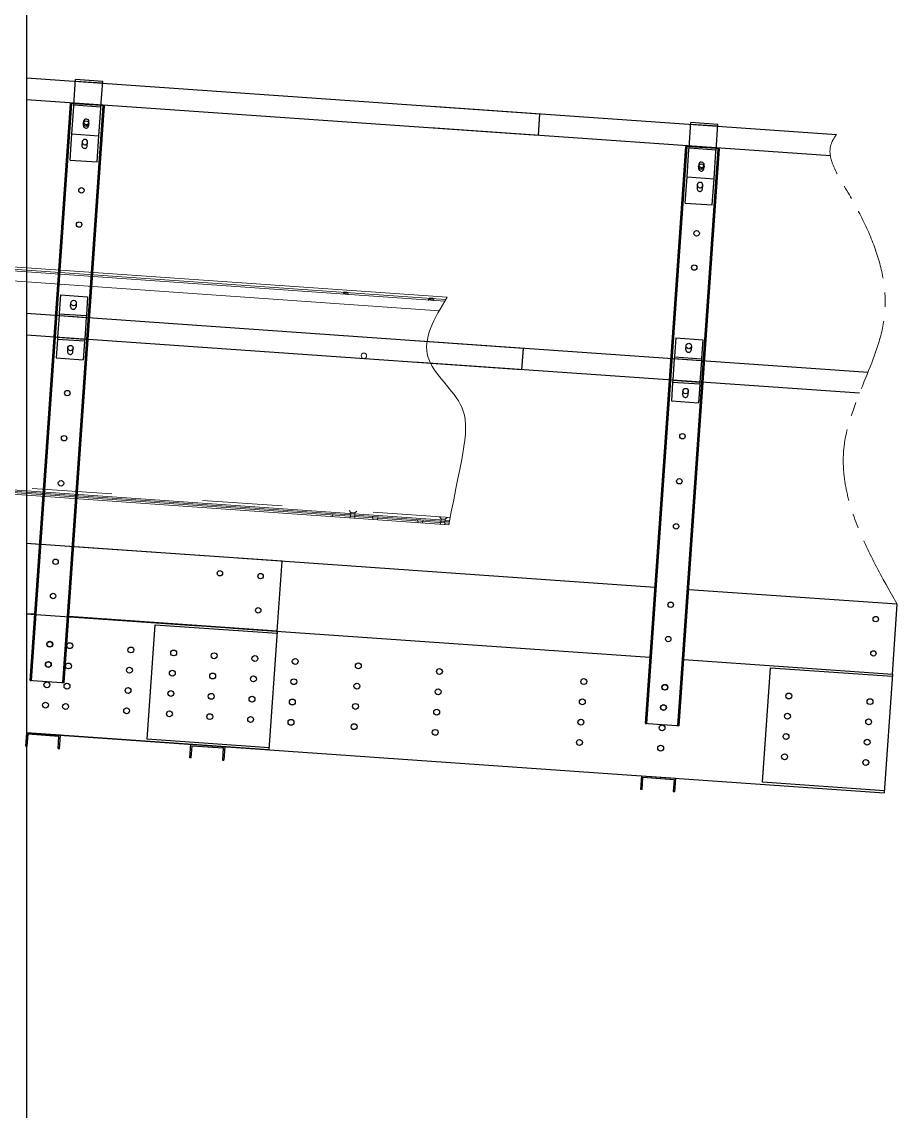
# Model space of a CAD drawing. Header units: millimetres. Extents: x 3220 to 226993, y 817 to 176024.
# Drawn here: x 85807 to 87745, y 162406 to 164817 of the extents above; entities that cross this region are included whole.
import ezdxf
from ezdxf.lldxf.tags import DXFTag

# ---------------------------------------------------------------- set-up
doc = ezdxf.new("R2010")
doc.units = ezdxf.units.MM
doc.linetypes.add('AXES', pattern=[50.8, 31.75, -6.35, 6.35, -6.35])
doc.linetypes.add('DASHED', pattern=[15, 7, -8])
for name, color, linetype in [('117.859_CLIP_PAS', 7, 'Continuous'), ('117.860A_CLIP_TU', 7, 'Continuous'), ('118.010_PASAMANOS', 7, 'Continuous'), ('118.917_NUEVO_PO', 7, 'Continuous')]:
    doc.layers.add(name, color=color, linetype=linetype)
doc.layers.add('Axe', color=1, linetype='AXES', lineweight=9)
for name, color, linetype, lineweight, true_color in [('Sichtbare Kanten(DIN)', 7, 'Continuous', 50, 0x3f3f3f), ('Sichtbare tangentiale Kanten(DIN)', 7, 'Continuous', 50, 0x3f3f3f), ('Verdeckte Kanten(DIN)', 7, 'DASHED', 35, 0x3f3f3f)]:
    doc.layers.add(name, color=color, linetype=linetype, lineweight=lineweight, true_color=true_color)
tags = doc.linetypes.add('HIDDEN2', pattern=[4.7625, 3.175, -1.5875]).pattern_tags.tags
tags[6:7] = [DXFTag(74, 4), DXFTag(75, 0), DXFTag(340, '0'), DXFTag(46, 0.0), DXFTag(50, 0.0), DXFTag(44, 0.0), DXFTag(45, 0.0)]
tags[4:5] = [DXFTag(74, 4), DXFTag(75, 0), DXFTag(340, '0'), DXFTag(46, 0.0), DXFTag(50, 0.0), DXFTag(44, 0.0), DXFTag(45, 0.0)]

# ---------------------------------------------------------------- blocks, each defined once
blk = doc.blocks.new('R')
for p, q in [((-37.5, 0), (37.5, 0)), ((-37.5, -30), (-37.5, 0)), ((37.5, 0), (37.5, -30)), ((-34.5, -30), (-34.5, -3)), ((-34.5, -3), (34.5, -3)), ((34.5, -3), (34.5, -30)), ((-34.5, -30), (-37.5, -30)), ((34.5, -30), (37.5, -30))]:
    blk.add_line(p, q)
blk = doc.blocks.new('CONJUNTO POSTE 118.917 H1280mm')
at = {"layer": '117.859_CLIP_PAS'}
for p, q in [((-30, 1239.5), (-30, 1295.5)), ((30, 1295.5), (-30, 1295.5)), ((30, 1239.5), (30, 1295.5)), ((-30, 1235.5), (-30, 1239.5)), ((-30, 1239.5), (30, 1239.5)), ((-30, 1175), (-30, 1235.5)), ((30, 1235.5), (30, 1239.5)), ((30, 1175), (30, 1235.5)), ((-30, 1117), (-30, 1175)), ((-30, 1175), (30, 1175)), ((-6, 1159), (-6, 1151)), ((6, 1151), (6, 1159)), ((30, 1117), (30, 1175)), ((-30, 1117), (30, 1117))]:
    blk.add_line(p, q, dxfattribs=at)
at = {"layer": '117.859_CLIP_PAS', "linetype": 'HIDDEN2', "ltscale": 0.1}
for p, q in [((30, 1291.5), (-30, 1291.5)), ((-30, 1243.5), (30, 1243.5)), ((-6, 1204), (-6, 1196)), ((6, 1196), (6, 1204))]:
    blk.add_line(p, q, dxfattribs=at)
at = {"layer": '117.859_CLIP_PAS'}
blk.add_circle((0, 1200), 6, dxfattribs=at)
at = {"layer": '117.859_CLIP_PAS', "linetype": 'HIDDEN2', "ltscale": 0.1}
for centre, start, end in [((0, 1204), 0, 180), ((0, 1196), 180, 0)]:
    blk.add_arc(centre, 6, start, end, dxfattribs=at)
at = {"layer": '117.859_CLIP_PAS'}
for centre, start, end in [((0, 1159), 0, 180), ((0, 1151), 180, 0)]:
    blk.add_arc(centre, 6, start, end, dxfattribs=at)
at = {"layer": '117.860A_CLIP_TU', "linetype": 'HIDDEN2', "ltscale": 0.1}
for p, q in [((-30, 818), (-30, 777)), ((-30, 818), (30, 818)), ((-6, 794), (-6, 802)), ((6, 802), (6, 794)), ((30, 818), (30, 777)), ((-30, 777), (-30, 772)), ((-30, 776), (30, 776)), ((-30, 772), (-30, 724)), ((-30, 772), (30, 772)), ((30, 777), (30, 772)), ((30, 772), (30, 724)), ((-30, 724), (-30, 719)), ((-30, 724), (30, 724)), ((30, 724), (30, 719)), ((-30, 720), (30, 720)), ((-30, 719), (-30, 678)), ((-6, 702), (-6, 694)), ((6, 694), (6, 702)), ((30, 719), (30, 678)), ((-30, 678), (30, 678))]:
    blk.add_line(p, q, dxfattribs=at)
for centre in [(0, 794), (0, 694)]:
    blk.add_arc(centre, 6, 180, 0, dxfattribs=at)
at = {"layer": '118.917_NUEVO_PO'}
for p, q in [((-37.5, -38), (-37.5, 1242)), ((-37.5, 1242), (-34.5, 1242)), ((-31.5, 1242), (-34.5, 1242)), ((-34.5, -38), (-34.5, 1242)), ((-30, 1242), (-31.5, 1242)), ((31.5, 1242), (30, 1242)), ((34.5, 1242), (31.5, 1242)), ((34.5, -38), (34.5, 1242)), ((37.5, 1242), (34.5, 1242)), ((37.5, -38), (37.5, 1242)), ((-37.5, -38), (-34.5, -38)), ((-31.5, -38), (-34.5, -38)), ((31.5, -38), (-31.5, -38)), ((34.5, -38), (31.5, -38)), ((37.5, -38), (34.5, -38))]:
    blk.add_line(p, q, dxfattribs=at)
at = {"layer": '118.917_NUEVO_PO', "linetype": 'HIDDEN2', "ltscale": 0.1}
blk.add_line((30, 1242), (-30, 1242), dxfattribs=at)
at = {"layer": '118.917_NUEVO_PO'}
for centre in [(0, 1052), (0, 976), (0, 802), (0, 702), (0, 602), (0, 502), (0, 402), (0, 228), (0, 152), (0, 45), (0, 0)]:
    blk.add_circle(centre, 6, dxfattribs=at)
at = {"layer": '118.917_NUEVO_PO', "linetype": 'HIDDEN2', "ltscale": 0.1}
for start, end in [(180, 199.4712), (340.5288, 0)]:
    blk.add_arc((0, 1204), 6, start, end, dxfattribs=at)
at = {"layer": '118.917_NUEVO_PO'}
for centre, start, end in [((0, 1204), 199.4712, 340.5288), ((0, 1159), 180, 0)]:
    blk.add_arc(centre, 6, start, end, dxfattribs=at)
blk = doc.blocks.new('Section c-a')
for p, q in [((15213.3, 27562.4), (15195, 27563.6)), ((15195, 27563.6), (15577, 27536.9)), ((15749.5, 27524.9), (15288.2, 27557.1)), ((15651.9, 27531.7), (16574.5, 27467.2)), ((15749.5, 27524.9), (15731.2, 27262.5)), ((16649.4, 27461.9), (17110.8, 27429.7)), ((17110.8, 27429.7), (17092.4, 27167.3)), ((15731.2, 27262.5), (15195, 27300)), ((15195, 27300), (17092.4, 27167.3))]:
    blk.add_line(p, q)
blk.add_lwpolyline([(15195, 31980), (15195, 21020), (14805, 21020), (14805, 31980)], close=True)
for points in [[(15587.8, 27691.6), (15195, 27719)], [(15224.1, 27717), (15195, 27719)], [(15288.2, 27557.1), (15749.5, 27524.9), (15760.3, 27679.5), (15299, 27711.7)], [(16585.4, 27621.8), (15662.7, 27686.3)], [(16649.4, 27461.9), (17110.8, 27429.7), (17121.6, 27584.3), (16660.2, 27616.6)], [(15213.3, 27562.4), (15195, 27563.6)], [(15195, 27563.6), (15213.3, 27562.4)], [(15195, 27563.6), (15577, 27536.9)], [(15195, 27563.6), (15577, 27536.9)], [(15651.9, 27531.7), (16574.5, 27467.2)], [(15651.9, 27531.7), (16574.5, 27467.2)]]:
    blk.add_lwpolyline(points)
at = {"linetype": 'HIDDEN2', "ltscale": 20}
for points in [[(15731.5, 27267), (15462.2, 27285.8), (15479.9, 27539.2), (15749.2, 27520.4)], [(17092.7, 27171.8), (16823.4, 27190.6), (16841.1, 27444), (17110.5, 27425.2)]]:
    blk.add_lwpolyline(points, dxfattribs=at)
for centre, radius in [((15622.7, 27653), 6), ((15712.9, 27646.7), 6), ((16620.3, 27583.3), 6), ((15707.6, 27570.9), 6), ((17074.2, 27551.5), 6), ((15246.3, 27495.9), 6.5), ((15290.7, 27492.8), 6.5), ((15425.9, 27483.3), 6.5), ((15520.6, 27476.7), 6.5), ((17068.9, 27475.7), 6), ((15243.2, 27451), 6.5), ((15610, 27470.5), 6.5), ((15700.2, 27464.2), 6.5), ((15789.5, 27457.9), 6.5), ((15287.6, 27447.9), 6.5), ((15422.7, 27438.5), 6.5), ((15517.5, 27431.8), 6.5), ((15929.2, 27448.1), 6.5), ((16108.7, 27435.6), 6.5), ((15240, 27406.1), 6.5), ((15284.5, 27403), 6.5), ((15606.8, 27425.6), 6.5), ((15697, 27419.3), 6.5), ((15786.4, 27413), 6.5), ((15926, 27403.3), 6.5), ((16428, 27413.3), 6.5), ((15419.6, 27393.6), 6.5), ((15514.3, 27386.9), 6.5), ((15603.7, 27380.7), 6.5), ((16105.6, 27390.7), 6.5), ((16607.5, 27400.7), 6.5), ((16881.8, 27381.5), 6.5), ((15236.9, 27361.2), 6.5), ((15281.3, 27358.1), 6.5), ((15693.9, 27374.4), 6.5), ((15783.2, 27368.1), 6.5), ((15922.9, 27358.4), 6.5), ((16424.8, 27368.4), 6.5), ((16604.4, 27355.8), 6.5), ((17061.4, 27369), 6.5), ((15416.4, 27348.7), 6.5), ((15511.2, 27342), 6.5), ((15600.5, 27335.8), 6.5), ((16102.5, 27345.8), 6.5), ((16878.7, 27336.6), 6.5), ((15690.8, 27329.5), 6.5), ((15780.1, 27323.2), 6.5), ((15919.8, 27313.5), 6.5), ((16421.7, 27323.5), 6.5), ((16601.2, 27310.9), 6.5), ((17058.3, 27324.1), 6.5), ((16099.3, 27300.9), 6.5), ((16875.6, 27291.7), 6.5), ((16418.5, 27278.6), 6.5), ((16598.1, 27266), 6.5), ((17055.1, 27279.2), 6.5), ((16872.4, 27246.9), 6.5), ((17052, 27234.3), 6.5)]:
    blk.add_circle(centre, radius)
at = {"layer": '118.010_PASAMANOS'}
for p, q in [((15195, 28749), (16330.8, 28669.6)), ((16327.5, 28621.7), (15195, 28700.9)), ((16091.4, 28686.4), (16987.3, 28623.7)), ((16327.5, 28621.7), (16330.8, 28669.6)), ((16973.7, 28576.5), (16088, 28638.5)), ((15195, 28228.3), (16294.6, 28151.4)), ((16291.2, 28103.5), (15195, 28180.1)), ((16055.1, 28168.1), (17057.1, 28098.1)), ((16291.2, 28103.5), (16294.6, 28151.4)), ((17038.1, 28051.3), (16051.8, 28120.2))]:
    blk.add_line(p, q, dxfattribs=at)
at = {"layer": 'Axe', "ltscale": 5}
blk.add_spline([(17121.6, 27584.3), (17004.6, 27938.3), (17092.2, 28212.7), (17007.5, 28504.6), (16977.1, 28607.2), (16987.4, 28623.9)], degree=3, dxfattribs=at)
at = {"rotation": 355.9999999999999}
for name, p in [('CONJUNTO POSTE 118.917 H1280mm', (15243.2, 27451)), ('CONJUNTO POSTE 118.917 H1280mm', (16604.4, 27355.8)), ('R', (15596.1, 27272)), ('R', (16593.6, 27202.2))]:
    blk.add_blockref(name, p, dxfattribs=at)
at = {"extrusion": (0, 0, -1), "zscale": -1, "rotation": 4.00000000000007}
blk.add_blockref('R', (-15232.4, 27297.4), dxfattribs=at)
blk = doc.blocks.new('30 coupé')
at = {"color": 1, "lineweight": 0}
blk.add_open_spline([(-1709.9, 0), (-1736.5, -48.5), (-1778.9, -140.5), (-1625.1, -238.6), (-1652.1, -338.9), (-1671.6, -502)], degree=3, knots=[19.848461, 19.848461, 19.848461, 19.848461, 162.263992, 295.153651, 451.601939, 451.601939, 451.601939, 451.601939], dxfattribs=at)
at = {"layer": 'Sichtbare Kanten(DIN)', "color": 5, "lineweight": 0}
for p, q in [((-1709.9, 0), (-2984, 0)), ((-1726, -30.9), (-2974, -30.9)), ((-2974, -31.1), (-1726.1, -31.1)), ((-1670.7, -495), (-2985, -495)), ((-2985, -498), (-1671.1, -498)), ((-1671.1, -498), (-2985, -498)), ((-2985, -502), (-1671.6, -502))]:
    blk.add_line(p, q, dxfattribs=at)
blk.add_circle((-1885, -142), 6, dxfattribs=at)
for centre in [(-1935, -4.5), (-1745, -4.5)]:
    blk.add_ellipse(centre, major_axis=(-5, 0), ratio=0.026186, dxfattribs=at)
at = {"layer": 'Sichtbare tangentiale Kanten(DIN)', "color": 5, "lineweight": 0}
for p, q in [((-2984, 0), (-1709.9, 0)), ((-2984, -5), (-1712.7, -5)), ((-2984, -8.7), (-1714.6, -8.7)), ((-2979, -492), (-1670.4, -492))]:
    blk.add_line(p, q, dxfattribs=at)
at = {"layer": 'Verdeckte Kanten(DIN)', "color": 5, "lineweight": 0, "ltscale": 0.38097}
for p, q in [((-1930, -6.5), (-1930, -4.5)), ((-1750, -6.5), (-1750, -4.5)), ((-1740, -6.5), (-1740, -4.5))]:
    blk.add_line(p, q, dxfattribs=at)
at = {"layer": 'Verdeckte Kanten(DIN)', "color": 5, "lineweight": 0, "ltscale": 0.571309}
for p, q in [((-1929, -10), (-1929, -7)), ((-1751, -10), (-1751, -7)), ((-1739, -10), (-1739, -7)), ((-1929, -495), (-1929, -498)), ((-1841, -495), (-1841, -498)), ((-1829, -495), (-1829, -498)), ((-1741, -495), (-1741, -498)), ((-1729, -495), (-1729, -498))]:
    blk.add_line(p, q, dxfattribs=at)
at = {"layer": 'Verdeckte Kanten(DIN)', "color": 5, "lineweight": 0, "ltscale": 25.208158}
blk.add_line((-2975, -486), (-1669.6, -486), dxfattribs=at)
at = {"layer": 'Verdeckte Kanten(DIN)', "color": 5, "lineweight": 0, "ltscale": 0.761779}
for p, q in [((-1930, -502), (-1930, -498)), ((-1890, -502), (-1890, -498)), ((-1880, -502), (-1880, -498)), ((-1840, -502), (-1840, -498)), ((-1830, -502), (-1830, -498)), ((-1740, -502), (-1740, -498)), ((-1730, -502), (-1730, -498)), ((-1690, -502), (-1690, -498)), ((-1680, -502), (-1680, -498))]:
    blk.add_line(p, q, dxfattribs=at)
at = {"layer": 'Verdeckte Kanten(DIN)', "color": 5, "lineweight": 0, "ltscale": 1.104296}
for p, q in [((-1889.5, -490.1), (-1893.6, -486)), ((-1880.5, -490.1), (-1876.4, -486)), ((-1689.5, -490.1), (-1693.6, -486)), ((-1680.5, -490.1), (-1676.4, -486))]:
    blk.add_line(p, q, dxfattribs=at)
at = {"layer": 'Verdeckte Kanten(DIN)', "color": 5, "lineweight": 0, "ltscale": 2.692601}
for p, q in [((-1889.5, -490.1), (-1880.5, -490.1)), ((-1689.5, -490.1), (-1680.5, -490.1))]:
    blk.add_line(p, q, dxfattribs=at)
at = {"layer": 'Verdeckte Kanten(DIN)', "color": 5, "lineweight": 0, "ltscale": 1.50461}
for p, q in [((-1889.5, -498), (-1889.5, -490.1)), ((-1880.5, -498), (-1880.5, -490.1)), ((-1689.5, -498), (-1689.5, -490.1)), ((-1680.5, -498), (-1680.5, -490.1))]:
    blk.add_line(p, q, dxfattribs=at)
at = {"layer": 'Verdeckte Kanten(DIN)', "color": 5, "lineweight": 0, "ltscale": 5.984706}
for centre in [(-1935, -6.5), (-1745, -6.5)]:
    blk.add_ellipse(centre, major_axis=(5, 0), ratio=0.026186, dxfattribs=at)

msp = doc.modelspace()

# ---------------------------------------------------------------- block references
msp.add_blockref('Section c-a', (70623, 135943.7))
at = {"rotation": 356}
msp.add_blockref('30 coupé', (88454.8, 164088.1), dxfattribs=at)

doc.saveas('drawing.dxf')
